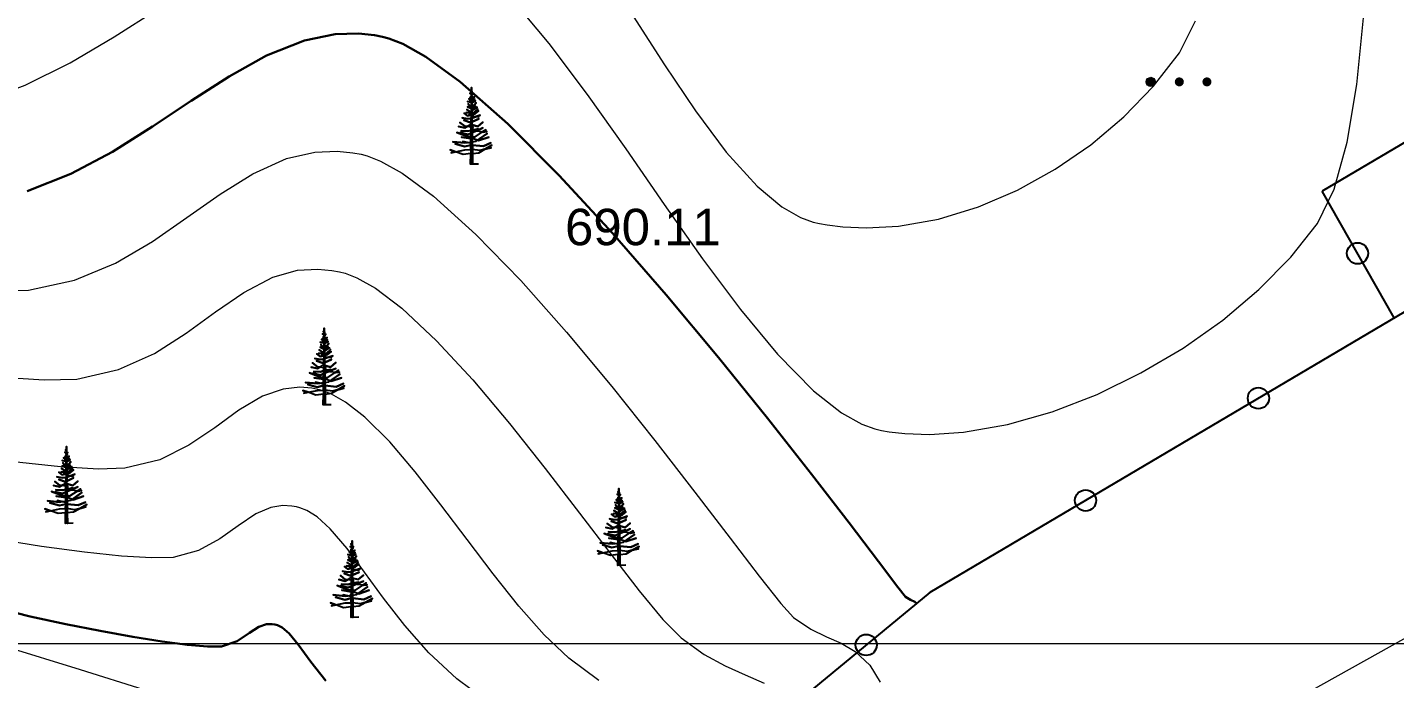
# Model space of a CAD drawing. Header units: feet. Extents: x 3381 to 683784, y 675186 to 4376258.
# Drawn here: x 678860.85 to 678898.38, y 4374872.76 to 4374890.65 of the extents above; entities that cross this region are included whole.
import ezdxf

# ---------------------------------------------------------------- set-up
doc = ezdxf.new("R2010")
doc.units = ezdxf.units.FT
doc.header["$MEASUREMENT"] = 0
doc.header["$PDMODE"] = 34
doc.header["$PDSIZE"] = 0.01
doc.layers.get('0').update_dxf_attribs({"linetype": 'CONTINUOUS'})
for name, color, linetype in [('0_Point_Height', 2, 'CONTINUOUS'), ('0_Point_Point', 7, 'CONTINUOUS'), ('Aqaclar', 3, 'CONTINUOUS'), ('col bitkisi', 7, 'CONTINUOUS')]:
    doc.layers.add(name, color=color, linetype=linetype)
for name, color, linetype, lineweight in [('ANA HORIZONTAL', 24, 'CONTINUOUS', 30), ('das tikili', 5, 'CONTINUOUS', 0), ('HORIZANTAL', 24, 'CONTINUOUS', 13), ('km setka', 170, 'CONTINUOUS', 15)]:
    doc.layers.add(name, color=color, linetype=linetype, lineweight=lineweight)
doc.styles.get("Standard").update_dxf_attribs({"font": 'arial.ttf', "height": 2})

msp = doc.modelspace()

# ---------------------------------------------------------------- hatches: boundary and pattern name
at = {"layer": 'col bitkisi', "ltscale": 1.5}
h = msp.add_hatch(color=256, dxfattribs=at)
edge = h.paths.add_edge_path()
edge.add_arc((678891.683, 4374889.152), 0.125, 0, 360)
h = msp.add_hatch(color=256, dxfattribs=at)
edge = h.paths.add_edge_path()
edge.add_arc((678892.466, 4374889.152), 0.125, 0, 360)
h = msp.add_hatch(color=256, dxfattribs=at)
edge = h.paths.add_edge_path()
edge.add_arc((678893.224, 4374889.152), 0.125, 0, 360)

# ---------------------------------------------------------------- linework, layer by layer
at = {"linetype": 'Continuous'}
for p, q in [((678909.77, 4374889.42, 690.121), (678885.62, 4374875.128, 690.108)), ((678900.692, 4374888.695, 690.117), (678896.388, 4374886.148, 690.115)), ((678898.366, 4374882.671, 681.217), (678896.388, 4374886.148, 77.191)), ((678885.62, 4374875.128, 690.108), (678874.838, 4374866.25, 96.176))]:
    msp.add_line(p, q, dxfattribs=at)
for centre in [(678897.357, 4374884.444, 373.182), (678894.637, 4374880.464, 690.113), (678889.893, 4374877.656, 690.11), (678883.872, 4374873.688, 593.796)]:
    msp.add_circle(centre, 0.291, dxfattribs=at)
msp.add_open_spline([(678800.015, 4375077.644), (678801.836, 4375074.174), (678808.142, 4375062.155), (678818.038, 4375044.174), (678832.033, 4375024.91), (678842.805, 4375004.712), (678853.768, 4374986.826), (678862.895, 4374969.423), (678876.31, 4374950.902), (678892.91, 4374936.613), (678904.445, 4374921.776), (678912.375, 4374911.293), (678923.693, 4374899.375), (678931.942, 4374888.683), (678936.386, 4374882.923)], degree=3, knots=[0, 0, 0, 0, 11.75951, 40.72321, 61.46233, 83.054979, 109.290717, 124.392744, 141.962718, 177.533008, 189.558821, 198.276488, 216.955448, 238.768866, 238.768866, 238.768866, 238.768866], dxfattribs=at)
at = {"layer": '0_Point_Point'}
msp.add_point((678885.62, 4374875.128, 690.108), dxfattribs=at)
at = {"layer": 'ANA HORIZONTAL', "color": 16, "lineweight": 30}
for points, elevation in [([(678860.845, 4374886.151), (678862.049, 4374886.623), (678863.192, 4374887.234), (678864.287, 4374887.924), (678865.347, 4374888.633), (678866.386, 4374889.303), (678867.417, 4374889.873), (678868.454, 4374890.284), (678869.297, 4374890.459), (678869.942, 4374890.48), (678870.379, 4374890.435), (678870.6, 4374890.393), (678870.776, 4374890.346), (678871.154, 4374890.196), (678871.786, 4374889.841), (678872.729, 4374889.152), (678874.039, 4374887.996), (678875.449, 4374886.584), (678876.914, 4374884.995), (678878.386, 4374883.302), (678879.818, 4374881.584), (678881.164, 4374879.916), (678882.376, 4374878.375), (678883.408, 4374877.038), (678884.213, 4374875.979), (678884.745, 4374875.277), (678884.955, 4374875.007), (678885.091, 4374874.923), (678885.211, 4374874.869), (678885.258, 4374874.83)], 690), ([(678869.046, 4374872.704), (678868.635, 4374873.226), (678868.288, 4374873.701), (678868.033, 4374874.004), (678867.842, 4374874.163), (678867.712, 4374874.23), (678867.644, 4374874.25), (678867.562, 4374874.263), (678867.41, 4374874.258), (678867.205, 4374874.189), (678866.95, 4374874.025), (678866.61, 4374873.793), (678866.175, 4374873.648), (678865.793, 4374873.643), (678865.242, 4374873.689), (678864.55, 4374873.781), (678863.745, 4374873.911), (678862.854, 4374874.073), (678861.904, 4374874.26), (678860.924, 4374874.466), (678860.175, 4374874.666)], 687.5)]:
    msp.add_lwpolyline(points, dxfattribs=dict(at, elevation=elevation))
at = {"layer": 'Aqaclar', "color": 3}
for points in [[(678873.229, 4374886.895), (678873.017, 4374886.888), (678873.021, 4374887.182), (678872.813, 4374887.159), (678872.603, 4374887.234), (678872.453, 4374887.288), (678872.603, 4374887.234), (678872.478, 4374887.207), (678872.603, 4374887.234), (678872.857, 4374887.288), (678873.022, 4374887.295), (678873.021, 4374887.182), (678873.066, 4374887.187), (678873.07, 4374886.89), (678873.066, 4374887.187), (678873.242, 4374887.207), (678873.409, 4374887.301), (678873.577, 4374887.345), (678873.409, 4374887.301), (678873.602, 4374887.41), (678873.409, 4374887.301), (678873.268, 4374887.264), (678873.065, 4374887.294), (678873.066, 4374887.187), (678873.065, 4374887.294), (678873.047, 4374887.296), (678873.022, 4374887.295), (678873.024, 4374887.418), (678873.021, 4374887.418), (678872.851, 4374887.377), (678872.592, 4374887.45), (678872.851, 4374887.377), (678873.021, 4374887.418), (678873.024, 4374887.418), (678873.024, 4374887.464), (678873.015, 4374887.466), (678872.8, 4374887.515), (678872.93, 4374887.486), (678872.857, 4374887.475), (678872.529, 4374887.507), (678872.857, 4374887.475), (678872.93, 4374887.486), (678873.025, 4374887.5), (678873.024, 4374887.464), (678873.025, 4374887.5), (678873.062, 4374887.506), (678873.065, 4374887.294), (678873.063, 4374887.418), (678873.065, 4374887.418), (678873.369, 4374887.386), (678873.571, 4374887.475), (678873.369, 4374887.386), (678873.063, 4374887.418), (678873.062, 4374887.506), (678873.173, 4374887.523), (678873.47, 4374887.734), (678873.208, 4374887.548), (678873.23, 4374887.539), (678873.514, 4374887.637), (678873.23, 4374887.539), (678873.122, 4374887.58), (678873.061, 4374887.59), (678873.062, 4374887.506), (678873.061, 4374887.59), (678873.026, 4374887.595), (678873.025, 4374887.5), (678873.026, 4374887.595), (678872.762, 4374887.637), (678873.026, 4374887.595), (678873.026, 4374887.645), (678872.958, 4374887.645), (678872.636, 4374887.766), (678872.958, 4374887.645), (678873.026, 4374887.645), (678873.028, 4374887.747), (678872.939, 4374887.709), (678872.731, 4374887.758), (678872.939, 4374887.709), (678873.059, 4374887.761), (678873.06, 4374887.645), (678873.026, 4374887.645), (678873.06, 4374887.645), (678873.061, 4374887.59), (678873.06, 4374887.645), (678873.141, 4374887.645), (678873.34, 4374887.778), (678873.432, 4374887.839), (678873.34, 4374887.778), (678873.362, 4374887.774), (678873.457, 4374887.79), (678873.362, 4374887.774), (678873.204, 4374887.799), (678873.177, 4374887.811), (678873.059, 4374887.761), (678873.177, 4374887.811), (678873.356, 4374887.888), (678873.177, 4374887.811), (678873.116, 4374887.839), (678873.223, 4374887.863), (678873.116, 4374887.839), (678873.047, 4374887.871), (678873.058, 4374887.866), (678873.058, 4374887.826), (678873.116, 4374887.839), (678873.058, 4374887.826), (678873.059, 4374887.761), (678873.058, 4374887.826), (678873.029, 4374887.82), (678873.028, 4374887.747), (678873.029, 4374887.82), (678872.933, 4374887.799), (678872.756, 4374887.807), (678872.933, 4374887.799), (678873.029, 4374887.82), (678873.03, 4374887.912), (678873.084, 4374887.904), (678873.057, 4374887.908), (678873.058, 4374887.866), (678873.057, 4374887.908), (678873.03, 4374887.912), (678872.857, 4374887.936), (678872.724, 4374888.041), (678872.857, 4374887.936), (678872.921, 4374887.927), (678872.857, 4374887.888), (678872.686, 4374887.928), (678872.857, 4374887.888), (678872.921, 4374887.927), (678873.031, 4374887.995), (678873.03, 4374887.912), (678873.057, 4374887.908), (678873.056, 4374887.971), (678873.217, 4374887.928), (678873.356, 4374888.05), (678873.217, 4374887.928), (678873.056, 4374887.971), (678873.055, 4374888.052), (678873.242, 4374888.139), (678873.015, 4374888.033), (678872.832, 4374888.098), (678873.015, 4374888.033), (678873.031, 4374888.041), (678873.031, 4374887.995), (678873.033, 4374888.153), (678873.015, 4374888.147), (678872.927, 4374888.139), (678872.781, 4374888.163), (678872.927, 4374888.139), (678873.015, 4374888.147), (678873.033, 4374888.153), (678873.054, 4374888.16), (678873.055, 4374888.052), (678873.054, 4374888.16), (678873.274, 4374888.236), (678873.168, 4374888.199), (678873.242, 4374888.195), (678873.091, 4374888.203), (678872.977, 4374888.26), (678873.034, 4374888.232), (678873.033, 4374888.153), (678873.054, 4374888.16), (678873.053, 4374888.254), (678872.927, 4374888.22), (678872.838, 4374888.292), (678872.927, 4374888.22), (678873.034, 4374888.249), (678873.034, 4374888.232), (678873.034, 4374888.249), (678873.135, 4374888.276), (678873.236, 4374888.357), (678873.135, 4374888.276), (678873.053, 4374888.254), (678873.052, 4374888.295), (678873.084, 4374888.292), (678873.211, 4374888.406), (678873.084, 4374888.292), (678873.052, 4374888.295), (678873.035, 4374888.297), (678873.034, 4374888.249), (678873.035, 4374888.297), (678872.895, 4374888.309), (678873.035, 4374888.297), (678873.035, 4374888.312), (678872.908, 4374888.398), (678873.035, 4374888.312), (678873.036, 4374888.424), (678873.04, 4374888.422), (678872.927, 4374888.471), (678873.04, 4374888.422), (678873.148, 4374888.487), (678873.05, 4374888.428), (678873.052, 4374888.295), (678873.051, 4374888.362), (678873.192, 4374888.454), (678873.051, 4374888.362), (678873.05, 4374888.498), (678873.11, 4374888.511), (678873.167, 4374888.576), (678873.11, 4374888.511), (678873.05, 4374888.498), (678873.037, 4374888.496), (678873.036, 4374888.424), (678873.037, 4374888.496), (678872.996, 4374888.487), (678872.945, 4374888.552), (678872.996, 4374888.487), (678873.037, 4374888.496), (678873.038, 4374888.589), (678872.927, 4374888.616), (678873.059, 4374888.584), (678873.148, 4374888.633), (678873.059, 4374888.584), (678873.049, 4374888.587), (678873.05, 4374888.498), (678873.049, 4374888.587), (678873.048, 4374888.631), (678873.129, 4374888.673), (678873.048, 4374888.631), (678873.047, 4374888.704), (678873.078, 4374888.697), (678873.047, 4374888.704), (678872.996, 4374888.714), (678873.04, 4374888.705), (678873.038, 4374888.589), (678873.039, 4374888.633), (678872.996, 4374888.641), (678873.039, 4374888.633), (678873.039, 4374888.663), (678872.964, 4374888.689), (678873.039, 4374888.663), (678873.04, 4374888.705), (678873.04, 4374888.744), (678873.015, 4374888.754), (678873.047, 4374888.742), (678873.078, 4374888.73), (678873.103, 4374888.697), (678873.09, 4374888.714), (678873.122, 4374888.738), (678873.078, 4374888.705), (678873.09, 4374888.714), (678873.078, 4374888.73), (678873.047, 4374888.742), (678873.047, 4374888.704), (678873.047, 4374888.742), (678873.046, 4374888.804), (678873.084, 4374888.835), (678873.051, 4374888.808), (678873.072, 4374888.795), (678873.051, 4374888.808), (678873.041, 4374888.814), (678872.996, 4374888.843), (678873.041, 4374888.814), (678873.042, 4374888.874), (678873.015, 4374888.908), (678873.042, 4374888.874), (678873.043, 4374888.997), (678873.046, 4374888.811), (678873.046, 4374888.804), (678873.046, 4374888.811), (678873.041, 4374888.814), (678873.041, 4374888.8), (678873.046, 4374888.804), (678873.034, 4374888.795), (678873.041, 4374888.8), (678873.04, 4374888.744)], [(678869.185, 4374880.287), (678868.974, 4374880.28), (678868.977, 4374880.574), (678868.769, 4374880.551), (678868.56, 4374880.626), (678868.409, 4374880.68), (678868.56, 4374880.626), (678868.435, 4374880.599), (678868.56, 4374880.626), (678868.814, 4374880.68), (678868.979, 4374880.687), (678868.977, 4374880.574), (678869.023, 4374880.579), (678869.026, 4374880.282), (678869.023, 4374880.579), (678869.199, 4374880.599), (678869.365, 4374880.693), (678869.534, 4374880.737), (678869.365, 4374880.693), (678869.559, 4374880.802), (678869.365, 4374880.693), (678869.224, 4374880.656), (678869.021, 4374880.686), (678869.023, 4374880.579), (678869.021, 4374880.686), (678869.003, 4374880.688), (678868.979, 4374880.687), (678868.98, 4374880.81), (678868.978, 4374880.81), (678868.807, 4374880.769), (678868.548, 4374880.842), (678868.807, 4374880.769), (678868.978, 4374880.81), (678868.98, 4374880.81), (678868.981, 4374880.856), (678868.972, 4374880.858), (678868.757, 4374880.907), (678868.886, 4374880.878), (678868.814, 4374880.866), (678868.485, 4374880.899), (678868.814, 4374880.866), (678868.886, 4374880.878), (678868.981, 4374880.892), (678868.981, 4374880.856), (678868.981, 4374880.892), (678869.019, 4374880.898), (678869.021, 4374880.686), (678869.02, 4374880.81), (678869.022, 4374880.81), (678869.325, 4374880.777), (678869.527, 4374880.866), (678869.325, 4374880.777), (678869.02, 4374880.81), (678869.019, 4374880.898), (678869.129, 4374880.915), (678869.426, 4374881.126), (678869.164, 4374880.94), (678869.186, 4374880.931), (678869.471, 4374881.028), (678869.186, 4374880.931), (678869.079, 4374880.972), (678869.018, 4374880.981), (678869.019, 4374880.898), (678869.018, 4374880.981), (678868.982, 4374880.987), (678868.981, 4374880.892), (678868.982, 4374880.987), (678868.719, 4374881.028), (678868.982, 4374880.987), (678868.983, 4374881.036), (678868.915, 4374881.036), (678868.593, 4374881.158), (678868.915, 4374881.036), (678868.983, 4374881.036), (678868.984, 4374881.139), (678868.896, 4374881.101), (678868.687, 4374881.15), (678868.896, 4374881.101), (678869.015, 4374881.152), (678869.017, 4374881.036), (678868.983, 4374881.036), (678869.017, 4374881.036), (678869.018, 4374880.981), (678869.017, 4374881.036), (678869.098, 4374881.036), (678869.297, 4374881.169), (678869.388, 4374881.231), (678869.297, 4374881.169), (678869.319, 4374881.166), (678869.414, 4374881.182), (678869.319, 4374881.166), (678869.161, 4374881.19), (678869.134, 4374881.203), (678869.015, 4374881.152), (678869.134, 4374881.203), (678869.313, 4374881.279), (678869.134, 4374881.203), (678869.073, 4374881.231), (678869.18, 4374881.255), (678869.073, 4374881.231), (678869.003, 4374881.263), (678869.014, 4374881.258), (678869.015, 4374881.218), (678869.073, 4374881.231), (678869.015, 4374881.218), (678869.015, 4374881.152), (678869.015, 4374881.218), (678868.985, 4374881.212), (678868.984, 4374881.139), (678868.985, 4374881.212), (678868.889, 4374881.19), (678868.713, 4374881.198), (678868.889, 4374881.19), (678868.985, 4374881.212), (678868.986, 4374881.303), (678869.041, 4374881.296), (678869.014, 4374881.299), (678869.014, 4374881.258), (678869.014, 4374881.299), (678868.986, 4374881.303), (678868.814, 4374881.328), (678868.681, 4374881.433), (678868.814, 4374881.328), (678868.878, 4374881.319), (678868.814, 4374881.279), (678868.643, 4374881.32), (678868.814, 4374881.279), (678868.878, 4374881.319), (678868.987, 4374881.387), (678868.986, 4374881.303), (678869.014, 4374881.299), (678869.013, 4374881.363), (678869.174, 4374881.32), (678869.313, 4374881.441), (678869.174, 4374881.32), (678869.013, 4374881.363), (678869.012, 4374881.444), (678869.199, 4374881.53), (678868.972, 4374881.425), (678868.788, 4374881.49), (678868.972, 4374881.425), (678868.988, 4374881.433), (678868.987, 4374881.387), (678868.989, 4374881.545), (678868.972, 4374881.539), (678868.883, 4374881.53), (678868.738, 4374881.555), (678868.883, 4374881.53), (678868.972, 4374881.539), (678868.989, 4374881.545), (678869.01, 4374881.552), (678869.012, 4374881.444), (678869.01, 4374881.552), (678869.231, 4374881.628), (678869.124, 4374881.591), (678869.199, 4374881.587), (678869.047, 4374881.595), (678868.934, 4374881.652), (678868.99, 4374881.624), (678868.989, 4374881.545), (678869.01, 4374881.552), (678869.009, 4374881.646), (678868.883, 4374881.611), (678868.795, 4374881.684), (678868.883, 4374881.611), (678868.991, 4374881.641), (678868.99, 4374881.624), (678868.991, 4374881.641), (678869.092, 4374881.668), (678869.193, 4374881.749), (678869.092, 4374881.668), (678869.009, 4374881.646), (678869.009, 4374881.687), (678869.041, 4374881.684), (678869.167, 4374881.798), (678869.041, 4374881.684), (678869.009, 4374881.687), (678868.991, 4374881.689), (678868.991, 4374881.641), (678868.991, 4374881.689), (678868.852, 4374881.7), (678868.991, 4374881.689), (678868.991, 4374881.704), (678868.864, 4374881.79), (678868.991, 4374881.704), (678868.993, 4374881.816), (678868.997, 4374881.814), (678868.883, 4374881.862), (678868.997, 4374881.814), (678869.104, 4374881.879), (678869.007, 4374881.82), (678869.009, 4374881.687), (678869.008, 4374881.754), (678869.148, 4374881.846), (678869.008, 4374881.754), (678869.006, 4374881.89), (678869.066, 4374881.903), (678869.123, 4374881.968), (678869.066, 4374881.903), (678869.006, 4374881.89), (678868.994, 4374881.887), (678868.993, 4374881.816), (678868.994, 4374881.887), (678868.953, 4374881.879), (678868.902, 4374881.943), (678868.953, 4374881.879), (678868.994, 4374881.887), (678868.995, 4374881.981), (678868.883, 4374882.008), (678869.016, 4374881.976), (678869.104, 4374882.024), (678869.016, 4374881.976), (678869.005, 4374881.978), (678869.006, 4374881.89), (678869.005, 4374881.978), (678869.005, 4374882.023), (678869.085, 4374882.065), (678869.005, 4374882.023), (678869.004, 4374882.095), (678869.035, 4374882.089), (678869.004, 4374882.095), (678868.953, 4374882.105), (678868.996, 4374882.097), (678868.995, 4374881.981), (678868.995, 4374882.025), (678868.953, 4374882.033), (678868.995, 4374882.025), (678868.996, 4374882.055), (678868.921, 4374882.081), (678868.996, 4374882.055), (678868.996, 4374882.097), (678868.997, 4374882.136), (678868.972, 4374882.146), (678869.003, 4374882.134), (678869.035, 4374882.122), (678869.06, 4374882.089), (678869.047, 4374882.106), (678869.079, 4374882.13), (678869.035, 4374882.097), (678869.047, 4374882.106), (678869.035, 4374882.122), (678869.003, 4374882.134), (678869.004, 4374882.095), (678869.003, 4374882.134), (678869.002, 4374882.196), (678869.041, 4374882.227), (678869.007, 4374882.2), (678869.028, 4374882.186), (678869.007, 4374882.2), (678868.998, 4374882.206), (678868.953, 4374882.235), (678868.998, 4374882.206), (678868.998, 4374882.266), (678868.972, 4374882.3), (678868.998, 4374882.266), (678869, 4374882.388), (678869.002, 4374882.203), (678869.002, 4374882.196), (678869.002, 4374882.203), (678868.998, 4374882.206), (678868.998, 4374882.192), (678869.002, 4374882.196), (678868.99, 4374882.186), (678868.998, 4374882.192), (678868.997, 4374882.136)], [(678862.109, 4374877.033), (678861.897, 4374877.026), (678861.901, 4374877.32), (678861.693, 4374877.297), (678861.483, 4374877.372), (678861.333, 4374877.426), (678861.483, 4374877.372), (678861.358, 4374877.345), (678861.483, 4374877.372), (678861.737, 4374877.426), (678861.902, 4374877.433), (678861.901, 4374877.32), (678861.946, 4374877.325), (678861.95, 4374877.028), (678861.946, 4374877.325), (678862.122, 4374877.345), (678862.289, 4374877.439), (678862.457, 4374877.483), (678862.289, 4374877.439), (678862.482, 4374877.548), (678862.289, 4374877.439), (678862.148, 4374877.402), (678861.945, 4374877.432), (678861.946, 4374877.325), (678861.945, 4374877.432), (678861.926, 4374877.434), (678861.902, 4374877.433), (678861.904, 4374877.556), (678861.901, 4374877.556), (678861.731, 4374877.515), (678861.472, 4374877.588), (678861.731, 4374877.515), (678861.901, 4374877.556), (678861.904, 4374877.556), (678861.904, 4374877.602), (678861.895, 4374877.604), (678861.68, 4374877.653), (678861.81, 4374877.624), (678861.737, 4374877.613), (678861.408, 4374877.645), (678861.737, 4374877.613), (678861.81, 4374877.624), (678861.905, 4374877.638), (678861.904, 4374877.602), (678861.905, 4374877.638), (678861.942, 4374877.644), (678861.945, 4374877.432), (678861.943, 4374877.556), (678861.945, 4374877.556), (678862.249, 4374877.523), (678862.451, 4374877.613), (678862.249, 4374877.523), (678861.943, 4374877.556), (678861.942, 4374877.644), (678862.053, 4374877.661), (678862.35, 4374877.872), (678862.087, 4374877.686), (678862.11, 4374877.677), (678862.394, 4374877.774), (678862.11, 4374877.677), (678862.002, 4374877.718), (678861.941, 4374877.727), (678861.942, 4374877.644), (678861.941, 4374877.727), (678861.906, 4374877.733), (678861.905, 4374877.638), (678861.906, 4374877.733), (678861.642, 4374877.774), (678861.906, 4374877.733), (678861.906, 4374877.783), (678861.838, 4374877.783), (678861.516, 4374877.904), (678861.838, 4374877.783), (678861.906, 4374877.783), (678861.908, 4374877.885), (678861.819, 4374877.847), (678861.611, 4374877.896), (678861.819, 4374877.847), (678861.939, 4374877.898), (678861.94, 4374877.783), (678861.906, 4374877.783), (678861.94, 4374877.783), (678861.941, 4374877.727), (678861.94, 4374877.783), (678862.021, 4374877.783), (678862.22, 4374877.916), (678862.312, 4374877.977), (678862.22, 4374877.916), (678862.242, 4374877.912), (678862.337, 4374877.928), (678862.242, 4374877.912), (678862.084, 4374877.936), (678862.057, 4374877.949), (678861.939, 4374877.898), (678862.057, 4374877.949), (678862.236, 4374878.026), (678862.057, 4374877.949), (678861.996, 4374877.977), (678862.103, 4374878.001), (678861.996, 4374877.977), (678861.926, 4374878.009), (678861.937, 4374878.004), (678861.938, 4374877.964), (678861.996, 4374877.977), (678861.938, 4374877.964), (678861.939, 4374877.898), (678861.938, 4374877.964), (678861.909, 4374877.958), (678861.908, 4374877.885), (678861.909, 4374877.958), (678861.813, 4374877.936), (678861.636, 4374877.945), (678861.813, 4374877.936), (678861.909, 4374877.958), (678861.91, 4374878.049), (678861.964, 4374878.042), (678861.937, 4374878.046), (678861.937, 4374878.004), (678861.937, 4374878.046), (678861.91, 4374878.049), (678861.737, 4374878.074), (678861.604, 4374878.179), (678861.737, 4374878.074), (678861.801, 4374878.065), (678861.737, 4374878.026), (678861.566, 4374878.066), (678861.737, 4374878.026), (678861.801, 4374878.065), (678861.911, 4374878.133), (678861.91, 4374878.049), (678861.937, 4374878.046), (678861.936, 4374878.109), (678862.097, 4374878.066), (678862.236, 4374878.187), (678862.097, 4374878.066), (678861.936, 4374878.109), (678861.935, 4374878.19), (678862.122, 4374878.277), (678861.895, 4374878.171), (678861.712, 4374878.236), (678861.895, 4374878.171), (678861.911, 4374878.179), (678861.911, 4374878.133), (678861.913, 4374878.291), (678861.895, 4374878.285), (678861.806, 4374878.277), (678861.661, 4374878.301), (678861.806, 4374878.277), (678861.895, 4374878.285), (678861.913, 4374878.291), (678861.934, 4374878.298), (678861.935, 4374878.19), (678861.934, 4374878.298), (678862.154, 4374878.374), (678862.048, 4374878.337), (678862.122, 4374878.333), (678861.971, 4374878.341), (678861.857, 4374878.398), (678861.914, 4374878.37), (678861.913, 4374878.291), (678861.934, 4374878.298), (678861.933, 4374878.392), (678861.806, 4374878.358), (678861.718, 4374878.43), (678861.806, 4374878.358), (678861.914, 4374878.387), (678861.914, 4374878.37), (678861.914, 4374878.387), (678862.015, 4374878.414), (678862.116, 4374878.495), (678862.015, 4374878.414), (678861.933, 4374878.392), (678861.932, 4374878.433), (678861.964, 4374878.43), (678862.091, 4374878.544), (678861.964, 4374878.43), (678861.932, 4374878.433), (678861.915, 4374878.435), (678861.914, 4374878.387), (678861.915, 4374878.435), (678861.775, 4374878.447), (678861.915, 4374878.435), (678861.915, 4374878.45), (678861.787, 4374878.536), (678861.915, 4374878.45), (678861.916, 4374878.562), (678861.92, 4374878.56), (678861.806, 4374878.609), (678861.92, 4374878.56), (678862.028, 4374878.625), (678861.93, 4374878.566), (678861.932, 4374878.433), (678861.931, 4374878.5), (678862.072, 4374878.592), (678861.931, 4374878.5), (678861.93, 4374878.636), (678861.99, 4374878.649), (678862.046, 4374878.714), (678861.99, 4374878.649), (678861.93, 4374878.636), (678861.917, 4374878.634), (678861.916, 4374878.562), (678861.917, 4374878.634), (678861.876, 4374878.625), (678861.825, 4374878.69), (678861.876, 4374878.625), (678861.917, 4374878.634), (678861.918, 4374878.727), (678861.806, 4374878.754), (678861.939, 4374878.722), (678862.028, 4374878.771), (678861.939, 4374878.722), (678861.928, 4374878.725), (678861.93, 4374878.636), (678861.928, 4374878.725), (678861.928, 4374878.769), (678862.009, 4374878.811), (678861.928, 4374878.769), (678861.927, 4374878.841), (678861.958, 4374878.835), (678861.927, 4374878.841), (678861.876, 4374878.852), (678861.92, 4374878.843), (678861.918, 4374878.727), (678861.919, 4374878.771), (678861.876, 4374878.779), (678861.919, 4374878.771), (678861.919, 4374878.801), (678861.844, 4374878.827), (678861.919, 4374878.801), (678861.92, 4374878.843), (678861.92, 4374878.882), (678861.895, 4374878.892), (678861.926, 4374878.88), (678861.958, 4374878.868), (678861.983, 4374878.835), (678861.97, 4374878.852), (678862.002, 4374878.876), (678861.958, 4374878.843), (678861.97, 4374878.852), (678861.958, 4374878.868), (678861.926, 4374878.88), (678861.927, 4374878.841), (678861.926, 4374878.88), (678861.926, 4374878.942), (678861.964, 4374878.973), (678861.931, 4374878.946), (678861.952, 4374878.932), (678861.931, 4374878.946), (678861.921, 4374878.952), (678861.876, 4374878.981), (678861.921, 4374878.952), (678861.922, 4374879.012), (678861.895, 4374879.046), (678861.922, 4374879.012), (678861.923, 4374879.135), (678861.926, 4374878.949), (678861.926, 4374878.942), (678861.926, 4374878.949), (678861.921, 4374878.952), (678861.921, 4374878.938), (678861.926, 4374878.942), (678861.914, 4374878.932), (678861.921, 4374878.938), (678861.92, 4374878.882)], [(678877.272, 4374875.882), (678877.06, 4374875.874), (678877.064, 4374876.169), (678876.856, 4374876.145), (678876.647, 4374876.22), (678876.496, 4374876.275), (678876.647, 4374876.22), (678876.521, 4374876.194), (678876.647, 4374876.22), (678876.9, 4374876.275), (678877.066, 4374876.282), (678877.064, 4374876.169), (678877.109, 4374876.174), (678877.113, 4374875.876), (678877.109, 4374876.174), (678877.286, 4374876.194), (678877.452, 4374876.287), (678877.621, 4374876.331), (678877.452, 4374876.287), (678877.646, 4374876.396), (678877.452, 4374876.287), (678877.311, 4374876.25), (678877.108, 4374876.28), (678877.109, 4374876.174), (678877.108, 4374876.28), (678877.09, 4374876.283), (678877.066, 4374876.282), (678877.067, 4374876.404), (678877.065, 4374876.404), (678876.894, 4374876.364), (678876.635, 4374876.437), (678876.894, 4374876.364), (678877.065, 4374876.404), (678877.067, 4374876.404), (678877.068, 4374876.451), (678877.058, 4374876.453), (678876.844, 4374876.501), (678876.973, 4374876.472), (678876.9, 4374876.461), (678876.572, 4374876.493), (678876.9, 4374876.461), (678876.973, 4374876.472), (678877.068, 4374876.487), (678877.068, 4374876.451), (678877.068, 4374876.487), (678877.105, 4374876.492), (678877.108, 4374876.28), (678877.107, 4374876.405), (678877.109, 4374876.404), (678877.412, 4374876.372), (678877.614, 4374876.461), (678877.412, 4374876.372), (678877.107, 4374876.405), (678877.105, 4374876.492), (678877.216, 4374876.51), (678877.513, 4374876.72), (678877.251, 4374876.534), (678877.273, 4374876.526), (678877.557, 4374876.623), (678877.273, 4374876.526), (678877.166, 4374876.566), (678877.104, 4374876.576), (678877.105, 4374876.492), (678877.104, 4374876.576), (678877.069, 4374876.581), (678877.068, 4374876.487), (678877.069, 4374876.581), (678876.806, 4374876.623), (678877.069, 4374876.581), (678877.07, 4374876.631), (678877.002, 4374876.631), (678876.679, 4374876.752), (678877.002, 4374876.631), (678877.07, 4374876.631), (678877.071, 4374876.734), (678876.983, 4374876.696), (678876.774, 4374876.744), (678876.983, 4374876.696), (678877.102, 4374876.747), (678877.104, 4374876.631), (678877.07, 4374876.631), (678877.104, 4374876.631), (678877.104, 4374876.576), (678877.104, 4374876.631), (678877.185, 4374876.631), (678877.384, 4374876.764), (678877.475, 4374876.825), (678877.384, 4374876.764), (678877.406, 4374876.761), (678877.501, 4374876.777), (678877.406, 4374876.761), (678877.248, 4374876.785), (678877.221, 4374876.797), (678877.102, 4374876.747), (678877.221, 4374876.797), (678877.399, 4374876.874), (678877.221, 4374876.797), (678877.159, 4374876.826), (678877.267, 4374876.85), (678877.159, 4374876.826), (678877.09, 4374876.858), (678877.101, 4374876.853), (678877.101, 4374876.813), (678877.159, 4374876.826), (678877.101, 4374876.813), (678877.102, 4374876.747), (678877.101, 4374876.813), (678877.072, 4374876.806), (678877.071, 4374876.734), (678877.072, 4374876.806), (678876.976, 4374876.785), (678876.799, 4374876.793), (678876.976, 4374876.785), (678877.072, 4374876.806), (678877.073, 4374876.898), (678877.128, 4374876.89), (678877.101, 4374876.894), (678877.101, 4374876.853), (678877.101, 4374876.894), (678877.073, 4374876.898), (678876.9, 4374876.923), (678876.768, 4374877.028), (678876.9, 4374876.923), (678876.964, 4374876.913), (678876.9, 4374876.874), (678876.73, 4374876.914), (678876.9, 4374876.874), (678876.964, 4374876.913), (678877.074, 4374876.982), (678877.073, 4374876.898), (678877.1, 4374876.894), (678877.1, 4374876.958), (678877.261, 4374876.914), (678877.399, 4374877.036), (678877.261, 4374876.914), (678877.1, 4374876.958), (678877.099, 4374877.038), (678877.286, 4374877.125), (678877.058, 4374877.02), (678876.875, 4374877.085), (678877.058, 4374877.02), (678877.075, 4374877.027), (678877.074, 4374876.982), (678877.076, 4374877.139), (678877.058, 4374877.133), (678876.97, 4374877.125), (678876.825, 4374877.149), (678876.97, 4374877.125), (678877.058, 4374877.133), (678877.076, 4374877.139), (678877.097, 4374877.146), (678877.099, 4374877.038), (678877.097, 4374877.146), (678877.317, 4374877.222), (678877.211, 4374877.186), (678877.286, 4374877.182), (678877.134, 4374877.19), (678877.02, 4374877.246), (678877.077, 4374877.218), (678877.076, 4374877.139), (678877.097, 4374877.146), (678877.096, 4374877.24), (678876.97, 4374877.206), (678876.882, 4374877.279), (678876.97, 4374877.206), (678877.077, 4374877.235), (678877.077, 4374877.218), (678877.077, 4374877.235), (678877.178, 4374877.263), (678877.279, 4374877.344), (678877.178, 4374877.263), (678877.096, 4374877.24), (678877.096, 4374877.282), (678877.128, 4374877.279), (678877.254, 4374877.392), (678877.128, 4374877.279), (678877.096, 4374877.282), (678877.078, 4374877.283), (678877.077, 4374877.235), (678877.078, 4374877.283), (678876.938, 4374877.295), (678877.078, 4374877.283), (678877.078, 4374877.299), (678876.951, 4374877.384), (678877.078, 4374877.299), (678877.08, 4374877.41), (678877.084, 4374877.408), (678876.97, 4374877.457), (678877.084, 4374877.408), (678877.191, 4374877.473), (678877.094, 4374877.415), (678877.096, 4374877.282), (678877.095, 4374877.348), (678877.235, 4374877.441), (678877.095, 4374877.348), (678877.093, 4374877.485), (678877.153, 4374877.497), (678877.21, 4374877.562), (678877.153, 4374877.497), (678877.093, 4374877.485), (678877.081, 4374877.482), (678877.08, 4374877.41), (678877.081, 4374877.482), (678877.039, 4374877.473), (678876.989, 4374877.538), (678877.039, 4374877.473), (678877.081, 4374877.482), (678877.082, 4374877.575), (678876.97, 4374877.603), (678877.103, 4374877.57), (678877.191, 4374877.619), (678877.103, 4374877.57), (678877.092, 4374877.573), (678877.093, 4374877.485), (678877.092, 4374877.573), (678877.091, 4374877.617), (678877.172, 4374877.659), (678877.091, 4374877.617), (678877.09, 4374877.69), (678877.122, 4374877.684), (678877.09, 4374877.69), (678877.039, 4374877.7), (678877.083, 4374877.691), (678877.082, 4374877.575), (678877.082, 4374877.619), (678877.039, 4374877.627), (678877.082, 4374877.619), (678877.083, 4374877.649), (678877.008, 4374877.676), (678877.083, 4374877.649), (678877.083, 4374877.691), (678877.084, 4374877.731), (678877.058, 4374877.74), (678877.09, 4374877.728), (678877.122, 4374877.716), (678877.147, 4374877.684), (678877.134, 4374877.701), (678877.166, 4374877.724), (678877.122, 4374877.692), (678877.134, 4374877.701), (678877.122, 4374877.716), (678877.09, 4374877.728), (678877.09, 4374877.69), (678877.09, 4374877.728), (678877.089, 4374877.79), (678877.128, 4374877.821), (678877.094, 4374877.794), (678877.115, 4374877.781), (678877.094, 4374877.794), (678877.085, 4374877.801), (678877.039, 4374877.83), (678877.085, 4374877.801), (678877.085, 4374877.86), (678877.058, 4374877.894), (678877.085, 4374877.86), (678877.087, 4374877.983), (678877.089, 4374877.798), (678877.089, 4374877.79), (678877.089, 4374877.798), (678877.085, 4374877.801), (678877.084, 4374877.787), (678877.089, 4374877.79), (678877.077, 4374877.781), (678877.084, 4374877.787), (678877.084, 4374877.731)], [(678869.946, 4374874.448), (678869.734, 4374874.441), (678869.738, 4374874.735), (678869.53, 4374874.711), (678869.321, 4374874.787), (678869.17, 4374874.841), (678869.321, 4374874.787), (678869.195, 4374874.76), (678869.321, 4374874.787), (678869.574, 4374874.841), (678869.739, 4374874.848), (678869.738, 4374874.735), (678869.783, 4374874.74), (678869.787, 4374874.442), (678869.783, 4374874.74), (678869.96, 4374874.76), (678870.126, 4374874.854), (678870.294, 4374874.898), (678870.126, 4374874.854), (678870.32, 4374874.963), (678870.126, 4374874.854), (678869.985, 4374874.817), (678869.782, 4374874.846), (678869.783, 4374874.74), (678869.782, 4374874.846), (678869.764, 4374874.849), (678869.739, 4374874.848), (678869.741, 4374874.971), (678869.739, 4374874.971), (678869.568, 4374874.93), (678869.309, 4374875.003), (678869.568, 4374874.93), (678869.739, 4374874.971), (678869.741, 4374874.971), (678869.741, 4374875.017), (678869.732, 4374875.019), (678869.517, 4374875.068), (678869.647, 4374875.038), (678869.574, 4374875.027), (678869.246, 4374875.06), (678869.574, 4374875.027), (678869.647, 4374875.038), (678869.742, 4374875.053), (678869.741, 4374875.017), (678869.742, 4374875.053), (678869.779, 4374875.059), (678869.782, 4374874.846), (678869.78, 4374874.971), (678869.783, 4374874.971), (678870.086, 4374874.938), (678870.288, 4374875.027), (678870.086, 4374874.938), (678869.78, 4374874.971), (678869.779, 4374875.059), (678869.89, 4374875.076), (678870.187, 4374875.286), (678869.925, 4374875.1), (678869.947, 4374875.092), (678870.231, 4374875.189), (678869.947, 4374875.092), (678869.84, 4374875.133), (678869.778, 4374875.142), (678869.779, 4374875.059), (678869.778, 4374875.142), (678869.743, 4374875.148), (678869.742, 4374875.053), (678869.743, 4374875.148), (678869.48, 4374875.189), (678869.743, 4374875.148), (678869.744, 4374875.197), (678869.675, 4374875.197), (678869.353, 4374875.319), (678869.675, 4374875.197), (678869.744, 4374875.197), (678869.745, 4374875.3), (678869.656, 4374875.262), (678869.448, 4374875.311), (678869.656, 4374875.262), (678869.776, 4374875.313), (678869.778, 4374875.197), (678869.744, 4374875.197), (678869.778, 4374875.197), (678869.778, 4374875.142), (678869.778, 4374875.197), (678869.859, 4374875.197), (678870.057, 4374875.33), (678870.149, 4374875.392), (678870.057, 4374875.33), (678870.08, 4374875.327), (678870.174, 4374875.343), (678870.08, 4374875.327), (678869.922, 4374875.351), (678869.894, 4374875.364), (678869.776, 4374875.313), (678869.894, 4374875.364), (678870.073, 4374875.44), (678869.894, 4374875.364), (678869.833, 4374875.392), (678869.941, 4374875.416), (678869.833, 4374875.392), (678869.764, 4374875.424), (678869.775, 4374875.419), (678869.775, 4374875.379), (678869.833, 4374875.392), (678869.775, 4374875.379), (678869.776, 4374875.313), (678869.775, 4374875.379), (678869.746, 4374875.373), (678869.745, 4374875.3), (678869.746, 4374875.373), (678869.65, 4374875.351), (678869.473, 4374875.359), (678869.65, 4374875.351), (678869.746, 4374875.373), (678869.747, 4374875.464), (678869.802, 4374875.456), (678869.774, 4374875.46), (678869.775, 4374875.419), (678869.774, 4374875.46), (678869.747, 4374875.464), (678869.574, 4374875.489), (678869.442, 4374875.594), (678869.574, 4374875.489), (678869.638, 4374875.48), (678869.574, 4374875.44), (678869.404, 4374875.481), (678869.574, 4374875.44), (678869.638, 4374875.48), (678869.748, 4374875.548), (678869.747, 4374875.464), (678869.774, 4374875.46), (678869.773, 4374875.524), (678869.934, 4374875.481), (678870.073, 4374875.602), (678869.934, 4374875.481), (678869.773, 4374875.524), (678869.772, 4374875.605), (678869.96, 4374875.691), (678869.732, 4374875.586), (678869.549, 4374875.651), (678869.732, 4374875.586), (678869.749, 4374875.594), (678869.748, 4374875.548), (678869.75, 4374875.706), (678869.732, 4374875.699), (678869.644, 4374875.691), (678869.498, 4374875.716), (678869.644, 4374875.691), (678869.732, 4374875.699), (678869.75, 4374875.706), (678869.771, 4374875.713), (678869.772, 4374875.605), (678869.771, 4374875.713), (678869.991, 4374875.789), (678869.885, 4374875.752), (678869.96, 4374875.748), (678869.808, 4374875.756), (678869.694, 4374875.813), (678869.751, 4374875.784), (678869.75, 4374875.706), (678869.771, 4374875.713), (678869.77, 4374875.807), (678869.644, 4374875.772), (678869.555, 4374875.845), (678869.644, 4374875.772), (678869.751, 4374875.802), (678869.751, 4374875.784), (678869.751, 4374875.802), (678869.852, 4374875.829), (678869.953, 4374875.91), (678869.852, 4374875.829), (678869.77, 4374875.807), (678869.769, 4374875.848), (678869.802, 4374875.845), (678869.928, 4374875.959), (678869.802, 4374875.845), (678869.769, 4374875.848), (678869.752, 4374875.849), (678869.751, 4374875.802), (678869.752, 4374875.849), (678869.612, 4374875.861), (678869.752, 4374875.849), (678869.752, 4374875.865), (678869.625, 4374875.95), (678869.752, 4374875.865), (678869.753, 4374875.976), (678869.757, 4374875.975), (678869.644, 4374876.023), (678869.757, 4374875.975), (678869.865, 4374876.04), (678869.768, 4374875.981), (678869.769, 4374875.848), (678869.769, 4374875.914), (678869.909, 4374876.007), (678869.769, 4374875.914), (678869.767, 4374876.051), (678869.827, 4374876.064), (678869.884, 4374876.129), (678869.827, 4374876.064), (678869.767, 4374876.051), (678869.754, 4374876.048), (678869.753, 4374875.976), (678869.754, 4374876.048), (678869.713, 4374876.04), (678869.663, 4374876.104), (678869.713, 4374876.04), (678869.754, 4374876.048), (678869.756, 4374876.142), (678869.644, 4374876.169), (678869.776, 4374876.137), (678869.865, 4374876.185), (678869.776, 4374876.137), (678869.766, 4374876.139), (678869.767, 4374876.051), (678869.766, 4374876.139), (678869.765, 4374876.184), (678869.846, 4374876.226), (678869.765, 4374876.184), (678869.764, 4374876.256), (678869.795, 4374876.25), (678869.764, 4374876.256), (678869.713, 4374876.266), (678869.757, 4374876.258), (678869.756, 4374876.142), (678869.756, 4374876.186), (678869.713, 4374876.193), (678869.756, 4374876.186), (678869.756, 4374876.216), (678869.682, 4374876.242), (678869.756, 4374876.216), (678869.757, 4374876.258), (678869.757, 4374876.297), (678869.732, 4374876.307), (678869.764, 4374876.295), (678869.795, 4374876.282), (678869.821, 4374876.25), (678869.807, 4374876.267), (678869.84, 4374876.291), (678869.795, 4374876.258), (678869.807, 4374876.267), (678869.795, 4374876.282), (678869.764, 4374876.295), (678869.764, 4374876.256), (678869.764, 4374876.295), (678869.763, 4374876.357), (678869.802, 4374876.388), (678869.768, 4374876.361), (678869.789, 4374876.347), (678869.768, 4374876.361), (678869.758, 4374876.367), (678869.713, 4374876.396), (678869.758, 4374876.367), (678869.759, 4374876.427), (678869.732, 4374876.461), (678869.759, 4374876.427), (678869.761, 4374876.549), (678869.763, 4374876.364), (678869.763, 4374876.357), (678869.763, 4374876.364), (678869.758, 4374876.367), (678869.758, 4374876.353), (678869.763, 4374876.357), (678869.751, 4374876.347), (678869.758, 4374876.353), (678869.757, 4374876.297)]]:
    msp.add_lwpolyline(points, dxfattribs=at)
at = {"layer": 'col bitkisi', "lineweight": 13, "ltscale": 1.5}
msp.add_circle((678891.683, 4374889.152), 0.125, dxfattribs=at)
at = {"layer": 'das tikili', "color": 0, "lineweight": 20, "elevation": 689.594}
msp.add_lwpolyline([(678888.897, 4374868.415), (678905.459, 4374877.673)], dxfattribs=at)
at = {"layer": 'HORIZANTAL', "color": 16, "linetype": 'Continuous', "lineweight": 20}
for points, elevation in [([(678874.132, 4374891.453), (678875.166, 4374890.207), (678876.215, 4374888.804), (678877.272, 4374887.309), (678878.33, 4374885.785), (678879.382, 4374884.295), (678880.42, 4374882.903), (678881.437, 4374881.672), (678882.426, 4374880.665), (678883.192, 4374880.065), (678883.75, 4374879.755), (678884.112, 4374879.623), (678884.291, 4374879.581), (678884.503, 4374879.545), (678884.936, 4374879.493), (678885.61, 4374879.468), (678886.544, 4374879.528), (678887.751, 4374879.74), (678888.98, 4374880.092), (678890.209, 4374880.569), (678891.413, 4374881.157), (678892.571, 4374881.843), (678893.657, 4374882.61), (678894.65, 4374883.446), (678895.526, 4374884.335), (678896.26, 4374885.263), (678896.719, 4374886.202), (678897.073, 4374887.496), (678897.336, 4374889.084), (678897.523, 4374890.907)], 690.5), ([(678841.531, 4374890.702), (678843.34, 4374890.321), (678845.318, 4374889.917), (678847.398, 4374889.514), (678849.513, 4374889.133), (678851.595, 4374888.796), (678853.577, 4374888.525), (678855.39, 4374888.341), (678856.968, 4374888.266), (678858.243, 4374888.323), (678859.53, 4374888.592), (678860.789, 4374889.061), (678862.022, 4374889.675), (678863.231, 4374890.385), (678864.418, 4374891.136)], 690.5), ([(678877.478, 4374890.955), (678878.337, 4374889.619), (678879.186, 4374888.354), (678880.031, 4374887.221), (678880.877, 4374886.286), (678881.558, 4374885.722), (678882.074, 4374885.428), (678882.421, 4374885.302), (678882.595, 4374885.261), (678882.806, 4374885.224), (678883.231, 4374885.171), (678883.879, 4374885.142), (678884.755, 4374885.191), (678885.857, 4374885.386), (678886.953, 4374885.719), (678888.026, 4374886.178), (678889.059, 4374886.751), (678890.037, 4374887.426), (678890.943, 4374888.193), (678891.761, 4374889.038), (678892.475, 4374889.951), (678892.909, 4374890.832)], 691), ([(678859.866, 4374883.4), (678860.887, 4374883.431), (678862.144, 4374883.708), (678863.266, 4374884.177), (678864.284, 4374884.772), (678865.232, 4374885.424), (678866.139, 4374886.066), (678867.039, 4374886.629), (678867.962, 4374887.045), (678868.74, 4374887.226), (678869.356, 4374887.251), (678869.787, 4374887.206), (678870.009, 4374887.164), (678870.181, 4374887.119), (678870.545, 4374886.977), (678871.136, 4374886.647), (678871.998, 4374886.014), (678873.164, 4374884.963), (678874.394, 4374883.693), (678875.648, 4374882.277), (678876.889, 4374880.789), (678878.076, 4374879.301), (678879.173, 4374877.888), (678880.14, 4374876.622), (678880.938, 4374875.578), (678881.53, 4374874.828), (678881.875, 4374874.446), (678882.351, 4374874.119), (678882.781, 4374873.912), (678883.183, 4374873.737), (678883.574, 4374873.506), (678883.973, 4374873.129), (678884.259, 4374872.667)], 689.5), ([(678860, 4374881.056), (678861.315, 4374880.967), (678862.209, 4374880.986), (678863.355, 4374881.249), (678864.341, 4374881.696), (678865.211, 4374882.25), (678866.012, 4374882.835), (678866.788, 4374883.372), (678867.584, 4374883.786), (678868.266, 4374883.977), (678868.819, 4374884.012), (678869.212, 4374883.974), (678869.418, 4374883.935), (678869.572, 4374883.895), (678869.892, 4374883.771), (678870.402, 4374883.485), (678871.126, 4374882.94), (678872.084, 4374882.042), (678873.077, 4374880.965), (678874.079, 4374879.774), (678875.063, 4374878.534), (678876.002, 4374877.31), (678876.872, 4374876.168), (678877.644, 4374875.173), (678878.294, 4374874.39), (678878.795, 4374873.884), (678879.425, 4374873.429), (678880.006, 4374873.11), (678880.553, 4374872.867), (678881.075, 4374872.642)], 689), ([(678876.535, 4374872.714), (678875.716, 4374873.323), (678875.038, 4374873.964), (678874.341, 4374874.753), (678873.633, 4374875.643), (678872.918, 4374876.587), (678872.203, 4374877.536), (678871.493, 4374878.443), (678870.795, 4374879.262), (678870.114, 4374879.943), (678869.585, 4374880.358), (678869.2, 4374880.578), (678868.95, 4374880.674), (678868.827, 4374880.707), (678868.655, 4374880.738), (678868.327, 4374880.764), (678867.87, 4374880.717), (678867.309, 4374880.523), (678866.651, 4374880.132), (678865.993, 4374879.654), (678865.287, 4374879.173), (678864.483, 4374878.773), (678863.531, 4374878.54), (678862.8, 4374878.519), (678861.762, 4374878.582), (678860.467, 4374878.716)], 688.5), ([(678873.429, 4374872.168), (678872.636, 4374872.762), (678871.871, 4374873.472), (678871.208, 4374874.222), (678870.625, 4374874.974), (678870.104, 4374875.691), (678869.624, 4374876.337), (678869.166, 4374876.875), (678868.801, 4374877.202), (678868.523, 4374877.376), (678868.333, 4374877.452), (678868.236, 4374877.478), (678868.108, 4374877.501), (678867.866, 4374877.514), (678867.532, 4374877.462), (678867.124, 4374877.287), (678866.637, 4374876.962), (678866.13, 4374876.598), (678865.552, 4374876.28), (678864.853, 4374876.094), (678864.26, 4374876.076), (678863.437, 4374876.126), (678862.417, 4374876.235), (678861.238, 4374876.395), (678859.933, 4374876.599)], 688), ([(678864.056, 4374872.452), (678862.306, 4374873.001), (678860.234, 4374873.647)], 687)]:
    msp.add_lwpolyline(points, dxfattribs=dict(at, elevation=elevation))
at = {"layer": 'km setka', "flags": 128}
msp.add_lwpolyline([(678599.655, 4374873.732), (679076.815, 4374873.732)], dxfattribs=at)

# ---------------------------------------------------------------- texts
at = {"layer": '0_Point_Height', "color": 0}
msp.add_text('690.11', height=1, dxfattribs=at).set_placement((678875.608, 4374884.666, 690.108))

doc.saveas('drawing.dxf')
